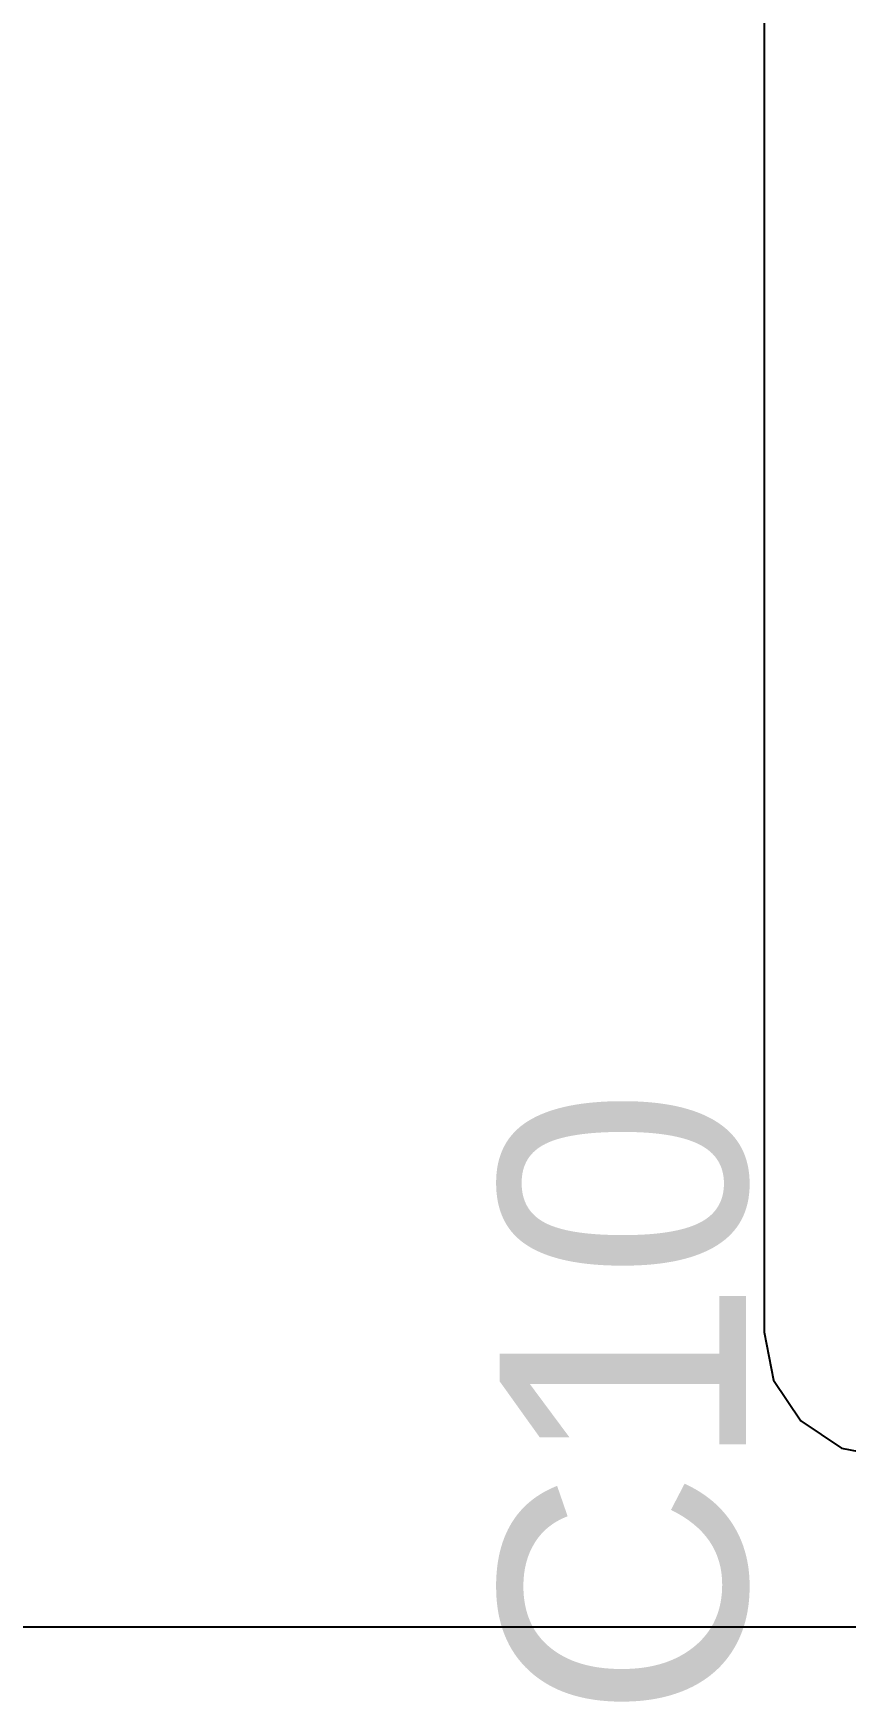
# Model space of a CAD drawing. Header units: inches. Extents: x -5 to 5328, y -4 to 5281.
# Drawn here: x 128.23 to 131.58, y 53.46 to 60.34 of the extents above; entities that cross this region are included whole.
import ezdxf

# ---------------------------------------------------------------- set-up
doc = ezdxf.new("R2010")
doc.units = ezdxf.units.IN
for name, color, linetype in [('Layer 2', 76, 'Continuous'), ('Top Layer', 1, 'Continuous'), ('Top Overlay', 2, 'Continuous')]:
    doc.layers.add(name, color=color, linetype=linetype)
doc.styles.add('Arial', font='', dxfattribs={"height": 0.2})
doc.styles.get('Arial').set_extended_font_data('Arial')

msp = doc.modelspace()

# ---------------------------------------------------------------- linework, layer by layer
at = {"layer": 'Layer 2'}
msp.add_line((139.77, 53.764), (126.0113, 53.764), dxfattribs=at)
at = {"layer": 'Top Layer'}
for p, q in [((131.2393, 60.4327), (131.2393, 54.9816)), ((131.2393, 54.9816), (131.2788, 54.7834)), ((131.2788, 54.7834), (131.391, 54.6154)), ((131.391, 54.6154), (131.5591, 54.5031)), ((131.5591, 54.5031), (131.7573, 54.4637))]:
    msp.add_line(p, q, dxfattribs=at)

# ---------------------------------------------------------------- texts
at = {"layer": 'Top Overlay', "style": 'Arial'}
msp.add_text('C10', height=1.016, rotation=90, dxfattribs=at).set_placement((131.1654, 53.3854))

doc.saveas('drawing.dxf')
